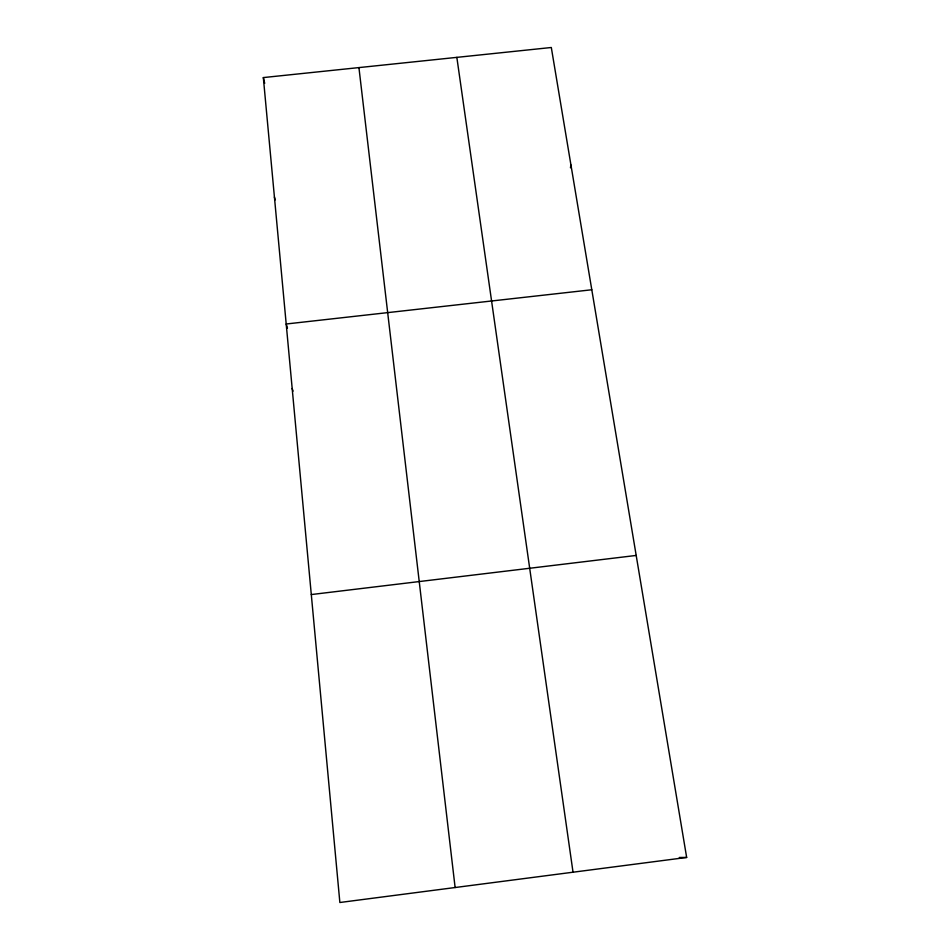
<?xml version="1.0" encoding="UTF-8"?>
<svg xmlns="http://www.w3.org/2000/svg" width="950" height="950" viewBox="0 0 950 950"><rect width="100%" height="100%" fill="white"/><g stroke="black" fill="none" stroke-linecap="round" stroke-linejoin="round"><path stroke-width="1.43" d="M570.451 167.758L570.938 164.991M686.66 857.446L339.863 902.5L263.34 77.579L551.309 47.5L686.66 857.446L679.309 857.482M311.291 594.558L636.191 555.441M591.791 289.762L286.199 323.997L287.446 328.094M292.184 388.514L293.063 391.151M274.419 197.054L275.179 199.892M263.34 77.579L264.706 83.327M456.843 57.368L573.028 872.207M358.934 67.593L455.121 887.526"/></g></svg>
